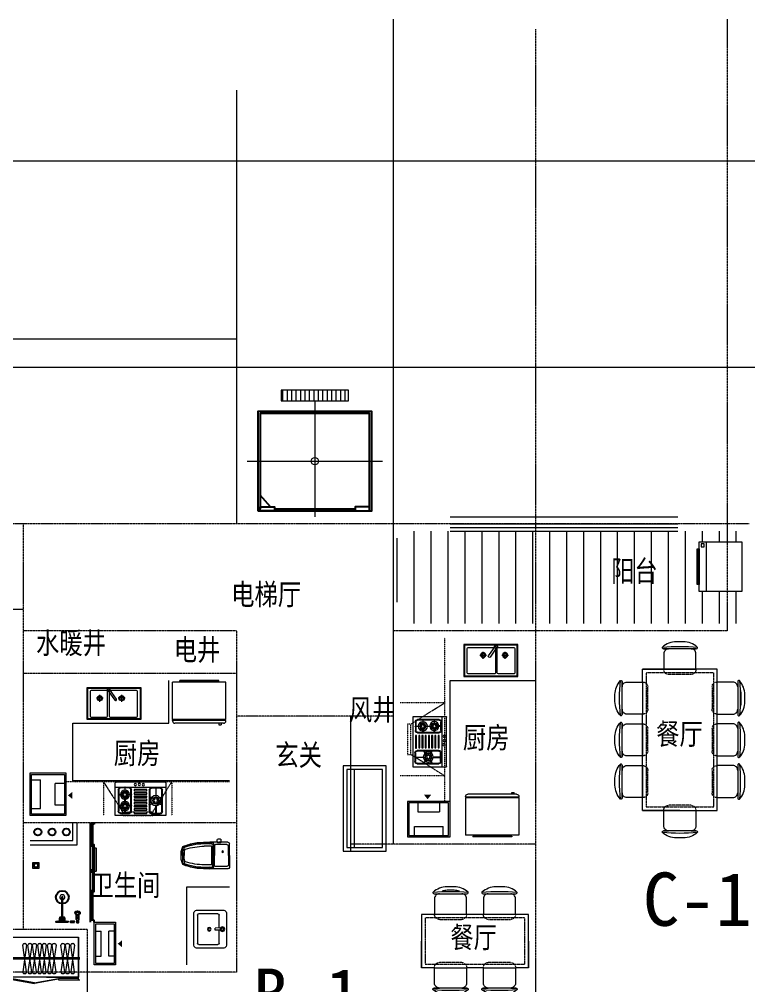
# Model space of a CAD drawing. Extents: x 5637339 to 5691045, y -448727 to -401527.
# Drawn here: x 5671671 to 5681918, y -429182 to -415596 of the extents above; entities that cross this region are included whole.
import ezdxf
from ezdxf.enums import TextEntityAlignment as Align

# ---------------------------------------------------------------- set-up
doc = ezdxf.new("R2010")
doc.units = 0
doc.linetypes.add('DASH', pattern=[0.35, 0.25, -0.1])
doc.linetypes.add('DOTE', pattern=[2.42, 2, -0.2, 0.02, -0.2])
doc.layers.get('0').update_dxf_attribs({"linetype": 'CONTINUOUS'})
for name, color, linetype, lineweight in [('DOTE', 251, 'DOTE', 0), ('PUB_HATCH', 8, 'CONTINUOUS', 9), ('SIGNT', 252, 'DOTE', 0), ('WALL', 255, 'CONTINUOUS', 20), ('五金', 136, 'CONTINUOUS', 9), ('家具', 33, 'CONTINUOUS', 9), ('看线', 27, 'CONTINUOUS', 0), ('移动家具', 41, 'CONTINUOUS', 20), ('结构细线', 250, 'CONTINUOUS', 15)]:
    doc.layers.add(name, color=color, linetype=linetype, lineweight=lineweight)
for name, color, linetype in [('fd', 4, 'CONTINUOUS'), ('PUB_TEXT', 7, 'CONTINUOUS'), ('RAIL', 163, 'CONTINUOUS'), ('WINDOW', 4, 'CONTINUOUS'), ('建筑设备及配件', 6, 'CONTINUOUS')]:
    doc.layers.add(name, color=color, linetype=linetype)
doc.styles.add('DIM_FONT', font='SIMPLEX.shx', dxfattribs={"width": 0.8})
doc.styles.add('黑体', font='SIMHEI.TTF', dxfattribs={"height": 10})

# ---------------------------------------------------------------- blocks, each defined once
blk = doc.blocks.new('ev')
at = {"layer": '结构细线'}
h = blk.add_hatch(dxfattribs=at)
h.set_pattern_fill('ANSI31', color=256, scale=500, angle=45, style=0)
h.set_pattern_definition([(90, (0, 0), (-62.5, 1e-14), [])])
h.paths.add_polyline_path([(1227964, -497919), (1228914, -497919), (1228914, -497769), (1227964, -497769)])
at = {"layer": 'RAIL'}
blk.add_line((1227814, -499409), (1227669, -499249), dxfattribs=at)
for points in [[(1227639, -499469), (1229239, -499469), (1229239, -498069), (1227639, -498069)], [(1227871, -499469), (1227669, -499469), (1227669, -499409), (1227871, -499409)], [(1229008, -499469), (1229209, -499469), (1229209, -499409), (1229008, -499409)]]:
    blk.add_lwpolyline(points, close=True, dxfattribs=at)
for points in [[(1229209, -499439), (1229209, -499439), (1229209, -498099), (1227669, -498099), (1227669, -499439), (1227669, -499439)], [(1227871, -499439), (1229008, -499439)]]:
    blk.add_lwpolyline(points, dxfattribs=at)
at = {"layer": '结构细线'}
for p, q in [((1228439, -497919), (1228439, -499552)), ((1227489, -498769), (1229389, -498769))]:
    blk.add_line(p, q, dxfattribs=at)
blk.add_lwpolyline([(1227964, -497919), (1228914, -497919), (1228914, -497769), (1227964, -497769)], close=True, dxfattribs=at)
blk.add_circle((1228439, -498769), 50, dxfattribs=at)
blk = doc.blocks.new('A$C37A63D83')
at = {"layer": '家具', "color": 8}
for p, q in [((152, 636), (128, 636)), ((136, 660), (323, 660)), ((229, 660), (136, 660)), ((162, 636), (152, 636)), ((162, 636), (229, 636)), ((297, 636), (229, 636)), ((297, 636), (307, 636)), ((307, 636), (331, 636)), ((49, 230), (49, 316)), ((54, 279), (54, 280)), ((63, 275), (58, 275)), ((63, 253), (63, 275)), ((99, 250), (99, 356)), ((360, 250), (360, 356)), ((396, 253), (396, 275)), ((396, 275), (400, 275)), ((38, 172), (42, 172)), ((40, 153), (40, 162)), ((40, 137), (40, 146)), ((49, 230), (229, 230)), ((49, 230), (91, 212)), ((49, 125), (49, 165)), ((76, 36), (76, 198)), ((81, 235), (229, 235)), ((91, 212), (229, 212)), ((99, 221), (229, 221)), ((229, 247), (103, 247)), ((111, 247), (229, 247)), ((229, 247), (356, 247)), ((348, 247), (229, 247)), ((378, 235), (229, 235)), ((409, 230), (229, 230)), ((360, 221), (229, 221)), ((368, 212), (229, 212)), ((409, 230), (368, 212)), ((382, 36), (382, 198)), ((38, 118), (42, 118)), ((40, 121), (40, 130)), ((229, 14), (99, 14)), ((229, 14), (360, 14))]:
    blk.add_line(p, q, dxfattribs=at)
at = {"layer": '家具'}
for p, q in [((40, 170), (40, 275)), ((405, 279), (405, 280)), ((409, 230), (409, 316)), ((418, 23), (418, 275)), ((0, 125), (0, 165)), ((38, 172), (7, 172)), ((38, 118), (7, 118)), ((40, 23), (40, 122)), ((229, 0), (63, 0)), ((229, 0), (396, 0))]:
    blk.add_line(p, q, dxfattribs=at)
at = {"layer": '家具', "color": 8}
blk.add_circle((176, 95), 11.4, dxfattribs=at)
at = {"layer": '家具'}
for centre, radius, start, end in [((217, 423), 257, 87.121, 112.8427), ((242, 423), 257, 67.1573, 92.879), ((979, 321), 939, 160.4627, 171.8238), ((107, 630), 13.5, 147.2649, 160.4629), ((159, 597), 75.7, 123.7473, 147.2649), ((300, 597), 75.7, 32.7351, 56.2527), ((346, 630), 13.5, 21.3401, 45.0457), ((352, 630), 13.5, 19.5371, 32.7351), ((-520, 321), 939, 8.1773, 19.5371), ((7035, 15), 7000, 176.3999, 177.8752), ((-6576, 15), 7000, 2.1248, 3.6001), ((7, 165), 7.2, 90, 180), ((7, 125), 7.2, 180, 270), ((63, 23), 22.5, 180, 270), ((396, 23), 22.5, 270, 0)]:
    blk.add_arc(centre, radius, start, end, dxfattribs=at)
at = {"layer": '家具', "color": 8}
for centre, radius, start, end in [((824, 353), 776, 158.6599, 172.4763), ((942, 340), 881, 161.7059, 184.2897), ((933, 353), 834, 161.5027, 179.8181), ((113, 630), 13.5, 134.9543, 158.6599), ((347, 396), 344, 131.9223, 134.9543), ((130, 611), 25.3, 94.6124, 166.2529), ((138, 626), 34, 87.4207, 128.0687), ((159, 612), 18, 109.1813, 161.5027), ((214, 386), 250, 86.5925, 104.1516), ((245, 386), 250, 75.8484, 93.4075), ((300, 612), 18, 18.4973, 70.8187), ((-474, 353), 834, 0.1819, 18.4973), ((321, 626), 34, 51.9313, 92.5793), ((329, 611), 25.3, 13.7471, 85.3876), ((112, 396), 344, 45.0457, 48.0777), ((-483, 340), 881, 355.7103, 18.2941), ((-365, 353), 776, 7.5237, 21.3401), ((545, 367), 499, 169.8851, 189.9823), ((-86, 367), 499, 350.0177, 10.1149), ((58, 279), 4.5, 180, 270), ((400, 279), 4.5, 270, 0), ((42, 165), 7.2, 0, 90), ((81, 253), 18, 180, 270), ((99, 198), 22.5, 90, 180), ((103, 250), 3.6, 180, 270), ((356, 250), 3.6, 270, 0), ((360, 198), 22.5, 0, 90), ((378, 253), 18, 270, 0), ((42, 125), 7.2, 270, 0), ((99, 36), 22.5, 180, 270), ((360, 36), 22.5, 270, 0)]:
    blk.add_arc(centre, radius, start, end, dxfattribs=at)
blk = doc.blocks.new('dfdsf')
at = {"layer": '家具'}
for p, q in [((-5626, -27307), (-6081, -27307)), ((-6119, -27345), (-6119, -27726)), ((-5588, -27726), (-5588, -27345)), ((-6081, -27765), (-5626, -27765))]:
    blk.add_line(p, q, dxfattribs=at)
at = {"layer": '家具', "color": 8}
for p, q in [((-6068, -27695), (-6068, -27428)), ((-6049, -27409), (-5869, -27409)), ((-5872, -27364), (-5886, -27364)), ((-5867, -27351), (-5876, -27341)), ((-5867, -27377), (-5876, -27387)), ((-5870, -27392), (-5866, -27466)), ((-5854, -27345), (-5854, -27332)), ((-5854, -27383), (-5854, -27396)), ((-5837, -27392), (-5841, -27466)), ((-5831, -27341), (-5840, -27350)), ((-5831, -27387), (-5840, -27377)), ((-5838, -27409), (-5658, -27409)), ((-5835, -27364), (-5821, -27364)), ((-5639, -27428), (-5639, -27695)), ((-5866, -27466), (-5841, -27466)), ((-5658, -27714), (-6049, -27714))]:
    blk.add_line(p, q, dxfattribs=at)
for centre, radius in [((-5854, -27364), 32.3), ((-5854, -27364), 18.8), ((-5855, -27549), 25.4), ((-5855, -27549), 16)]:
    blk.add_circle(centre, radius, dxfattribs=at)
at = {"layer": '家具'}
for centre, start, end in [((-6081, -27345), 90, 180), ((-5626, -27345), 0, 90), ((-6081, -27726), 180, 270), ((-5626, -27726), 270, 0)]:
    blk.add_arc(centre, 38.1, start, end, dxfattribs=at)
at = {"layer": '家具', "color": 8}
for centre, start, end in [((-6049, -27428), 90, 180), ((-5658, -27428), 0, 90), ((-6049, -27695), 180, 270), ((-5658, -27695), 270, 0)]:
    blk.add_arc(centre, 19.1, start, end, dxfattribs=at)
blk = doc.blocks.new('ddfdf')
at = {"layer": '家具'}
for p, q in [((15801, -30110), (15801, -30822)), ((16260, -30111), (15801, -30110)), ((16270, -30121), (16270, -30812)), ((15801, -30822), (16260, -30822))]:
    blk.add_line(p, q, dxfattribs=at)
at = {"layer": '家具', "color": 251}
for p, q in [((15856, -30159), (16163, -30159)), ((15952, -30159), (15957, -30157)), ((15968, -30208), (15952, -30159)), ((15957, -30157), (15973, -30206)), ((16062, -30157), (16046, -30206)), ((16051, -30208), (16067, -30159)), ((16067, -30159), (16062, -30157)), ((16201, -30822), (16202, -30111)), ((15826, -30314), (15826, -30189)), ((15829, -30248), (15829, -30252)), ((15947, -30248), (15829, -30248)), ((15829, -30252), (15947, -30252)), ((15834, -30314), (15834, -30189)), ((15856, -30167), (16163, -30167)), ((15947, -30252), (15947, -30248)), ((15968, -30295), (15952, -30344)), ((15957, -30346), (15973, -30297)), ((15973, -30206), (15968, -30208)), ((15973, -30297), (15968, -30295)), ((16046, -30206), (16051, -30208)), ((16046, -30297), (16051, -30295)), ((16062, -30346), (16046, -30297)), ((16051, -30295), (16067, -30344)), ((16072, -30252), (16072, -30248)), ((16072, -30248), (16190, -30248)), ((16190, -30253), (16072, -30252)), ((16185, -30189), (16185, -30315)), ((16190, -30248), (16190, -30253)), ((16193, -30189), (16193, -30315)), ((15832, -30556), (15832, -30379)), ((15832, -30379), (15849, -30379)), ((15849, -30379), (15849, -30556)), ((16163, -30337), (15856, -30336)), ((16163, -30345), (15856, -30344)), ((15878, -30556), (15878, -30380)), ((15878, -30380), (15894, -30380)), ((15894, -30380), (15894, -30556)), ((15923, -30556), (15923, -30380)), ((15923, -30380), (15940, -30380)), ((15940, -30380), (15940, -30556)), ((15952, -30344), (15957, -30346)), ((15968, -30556), (15968, -30380)), ((15968, -30380), (15985, -30380)), ((15985, -30380), (15985, -30556)), ((16014, -30556), (16014, -30380)), ((16014, -30380), (16030, -30380)), ((16030, -30380), (16030, -30556)), ((16059, -30556), (16059, -30380)), ((16059, -30380), (16076, -30380)), ((16067, -30344), (16062, -30346)), ((16076, -30380), (16076, -30556)), ((16104, -30556), (16104, -30380)), ((16104, -30380), (16121, -30380)), ((16121, -30380), (16121, -30556)), ((16150, -30556), (16150, -30380)), ((16150, -30380), (16166, -30380)), ((16166, -30380), (16166, -30556)), ((15849, -30556), (15832, -30556)), ((15894, -30556), (15878, -30556)), ((15940, -30556), (15923, -30556)), ((15985, -30556), (15968, -30556)), ((16030, -30556), (16014, -30556)), ((16076, -30556), (16059, -30556)), ((16121, -30556), (16104, -30556)), ((16166, -30556), (16150, -30556)), ((15829, -30682), (15829, -30686)), ((15904, -30682), (15829, -30682)), ((15829, -30686), (15904, -30686)), ((15831, -30750), (15831, -30624)), ((15839, -30750), (15839, -30624)), ((15861, -30594), (16167, -30595)), ((15861, -30602), (16167, -30603)), ((15904, -30686), (15904, -30682)), ((15937, -30595), (15937, -30654)), ((15942, -30595), (15937, -30595)), ((15937, -30654), (15942, -30654)), ((15942, -30654), (15942, -30595)), ((15968, -30684), (15968, -30688)), ((16063, -30684), (15968, -30684)), ((15968, -30688), (16063, -30688)), ((16063, -30688), (16063, -30684)), ((16095, -30595), (16095, -30654)), ((16099, -30595), (16095, -30595)), ((16095, -30654), (16099, -30654)), ((16099, -30654), (16099, -30595)), ((16126, -30690), (16126, -30685)), ((16126, -30685), (16199, -30685)), ((16199, -30690), (16126, -30690)), ((16189, -30625), (16189, -30750)), ((16197, -30625), (16197, -30750)), ((16199, -30685), (16199, -30690)), ((16167, -30772), (15861, -30772)), ((16167, -30780), (15861, -30780)), ((15937, -30780), (15937, -30720)), ((15937, -30720), (15942, -30720)), ((15942, -30780), (15937, -30780)), ((15942, -30720), (15942, -30780)), ((16095, -30780), (16095, -30720)), ((16095, -30720), (16099, -30720)), ((16099, -30780), (16095, -30780)), ((16099, -30720), (16099, -30780))]:
    blk.add_line(p, q, dxfattribs=at)
for centre, radius in [((16013, -30253), 70.1), ((16013, -30253), 47.3), ((16013, -30253), 41.8), ((16013, -30253), 25.3), ((16235, -30426), 16.2), ((16238, -30542), 16.2), ((16240, -30485), 16.2), ((15936, -30685), 63.7), ((15936, -30685), 43), ((15936, -30685), 38), ((15936, -30685), 23), ((16096, -30687), 63.7), ((16096, -30687), 43), ((16096, -30687), 38), ((16096, -30687), 23)]:
    blk.add_circle(centre, radius, dxfattribs=at)
for centre, radius, start, end in [((15856, -30189), 30, 89.961, 179.961), ((16163, -30189), 30, 359.961, 89.961), ((15856, -30189), 22, 89.961, 179.961), ((16163, -30189), 22, 359.961, 89.961), ((15856, -30314), 30, 179.961, 269.961), ((15856, -30314), 22, 179.961, 269.961), ((16163, -30315), 30, 269.961, 359.961), ((16163, -30315), 22, 269.961, 359.961), ((15861, -30624), 30, 89.961, 179.961), ((15861, -30624), 22, 89.961, 179.961), ((16167, -30625), 30, 359.961, 89.961), ((16167, -30625), 22, 359.961, 89.961), ((15861, -30750), 30, 179.961, 269.961), ((15861, -30750), 22, 179.961, 269.961), ((16167, -30750), 30, 269.961, 359.961), ((16167, -30750), 22, 269.961, 359.961)]:
    blk.add_arc(centre, radius, start, end, dxfattribs=at)
at = {"layer": '家具'}
for centre, start, end in [((16260, -30121), 0, 89.961), ((16260, -30812), 269.961, 0)]:
    blk.add_arc(centre, 10, start, end, dxfattribs=at)
blk = doc.blocks.new('A$C0C200289')
at = {"layer": '家具'}
for p, q in [((-150, 72), (-150, 597)), ((600, 597), (-150, 597)), ((500, 623), (-48, 623)), ((-48, 613), (-48, 623)), ((500, 613), (-48, 613)), ((500, 613), (500, 623)), ((600, 72), (600, 597)), ((-144, 72), (-150, 72)), ((-150, 53), (-150, 62)), ((-144, 62), (-150, 62)), ((-144, 62), (-144, 72)), ((568, 22), (-118, 22)), ((499, 22), (499, 0)), ((535, 22), (535, 0)), ((594, 62), (594, 72)), ((594, 72), (600, 72)), ((594, 62), (600, 62)), ((600, 53), (600, 62)), ((499, 0), (535, 0))]:
    blk.add_line(p, q, dxfattribs=at)
at = {"layer": '家具', "color": 251}
for p, q in [((594, 72), (-144, 72)), ((594, 62), (-144, 62))]:
    blk.add_line(p, q, dxfattribs=at)
at = {"layer": '家具'}
for centre, start, end in [((-118, 53), 180, 270), ((568, 53), 270, 0)]:
    blk.add_arc(centre, 31.5, start, end, dxfattribs=at)
blk = doc.blocks.new('A$C6CE46E26')
at = {"layer": 'fd'}
blk.add_lwpolyline([(0, 284, 100, 0, 0), (62, 284, 0, 0, 0)], format="xyseb", dxfattribs=at)
at = {"layer": '家具'}
for p, q in [((112, 452), (239, 452)), ((239, 148), (239, 452)), ((445, 98), (445, 502)), ((572, 502), (445, 502)), ((112, 148), (239, 148)), ((572, 98), (445, 98))]:
    blk.add_line(p, q, dxfattribs=at)
for points in [[(592, 0), (592, 600), (92, 600), (92, 0)], [(572, 20), (572, 580), (112, 580), (112, 20)]]:
    blk.add_lwpolyline(points, close=True, dxfattribs=at)
blk = doc.blocks.new('A$C1BE601A8')
at = {"layer": '家具'}
for p, q in [((0, 0), (0, 450)), ((0, 450), (757, 450)), ((757, 450), (757, 0)), ((757, 0), (0, 0))]:
    blk.add_line(p, q, dxfattribs=at)
at = {"layer": '家具', "color": 251}
for p, q in [((10, 10), (10, 440)), ((10, 440), (747, 440)), ((273, 408), (56, 408)), ((315, 427), (293, 411)), ((293, 411), (390, 273)), ((412, 288), (315, 427)), ((695, 408), (326, 408)), ((747, 440), (747, 10)), ((41, 393), (41, 50)), ((226, 300), (130, 300)), ((178, 248), (178, 348)), ((288, 50), (288, 393)), ((311, 393), (311, 50)), ((534, 300), (438, 300)), ((486, 248), (486, 348)), ((710, 50), (710, 393)), ((747, 10), (10, 10)), ((56, 35), (273, 35)), ((326, 35), (695, 35))]:
    blk.add_line(p, q, dxfattribs=at)
for centre, radius in [((178, 300), 36.1), ((178, 300), 27.1), ((486, 300), 36.1), ((486, 300), 27.1)]:
    blk.add_circle(centre, radius, dxfattribs=at)
for centre, radius, start, end in [((56, 393), 15, 90, 180), ((273, 393), 15, 0, 90), ((304, 419), 21.7, 342.6068, 267.3353), ((326, 393), 15, 90, 180), ((695, 393), 15, 0, 90), ((401, 281), 13.3, 214.971, 34.971), ((56, 50), 15, 180, 270), ((273, 50), 15, 270, 0), ((326, 50), 15, 180, 270), ((695, 50), 15, 270, 0)]:
    blk.add_arc(centre, radius, start, end, dxfattribs=at)
blk = doc.blocks.new('A$C0032228E')
at = {"layer": 'fd'}
blk.add_lwpolyline([(302, 0, 100, 0, 0), (302, 62, 0, 0, 0)], format="xyseb", dxfattribs=at)
at = {"layer": '家具'}
for p, q in [((123, 372), (123, 295)), ((477, 295), (123, 295)), ((477, 372), (477, 295)), ((477, 189), (123, 189)), ((123, 112), (123, 189)), ((477, 112), (477, 189))]:
    blk.add_line(p, q, dxfattribs=at)
for points in [[(600, 392), (0, 392), (0, 92), (600, 92)], [(580, 372), (20, 372), (20, 112), (580, 112)]]:
    blk.add_lwpolyline(points, close=True, dxfattribs=at)
blk = doc.blocks.new('A$C6EA5130D')
at = {"layer": '五金', "lineweight": -3}
for p, q in [((85, 353), (85, 30)), ((95, 30), (95, 353)), ((68, 25), (68, 15)), ((111, 25), (111, 15)), ((291, 38), (291, 113)), ((321, 60), (291, 60)), ((321, 38), (321, 113))]:
    blk.add_line(p, q, dxfattribs=at)
at = {"layer": '五金', "color": 8}
for p, q in [((75, 22), (75, 15)), ((105, 25), (105, 15))]:
    blk.add_line(p, q, dxfattribs=at)
at = {"layer": '五金', "lineweight": -3}
for points in [[(175, 0), (5, 0), (5, 10), (34, 15), (80, 15)], [(62, 46), (52, 46), (52, 50), (62, 50)], [(75, 25), (62, 25), (62, 70), (85, 70)], [(95, 70), (118, 70), (118, 25), (105, 25)], [(100, 15), (145, 15), (175, 10), (175, 0)], [(118, 50), (128, 50), (128, 46), (118, 46)], [(294, 29), (294, 0), (317, 0), (317, 29)]]:
    blk.add_lwpolyline(points, dxfattribs=at)
for points in [[(59, 0), (59, 10), (121, 10), (121, 0)], [(261, 0), (261, 10), (205, 10), (205, 0)]]:
    blk.add_lwpolyline(points, close=True, dxfattribs=at)
at = {"layer": '五金', "color": 8}
for points in [[(80, 22), (75, 22), (75, 50), (85, 50)], [(95, 50), (105, 50), (105, 22), (100, 22)]]:
    blk.add_lwpolyline(points, dxfattribs=at)
blk.add_lwpolyline([(80, 10), (80, 30), (100, 30), (100, 10)], close=True, dxfattribs=at)
at = {"layer": '五金', "lineweight": -3}
blk.add_circle((90, 353), 89.5, dxfattribs=at)
at = {"layer": '五金', "color": 8}
for centre, radius in [((90, 353), 5), ((306, 87), 15), ((306, 38), 15)]:
    blk.add_circle(centre, radius, dxfattribs=at)
for centre, radius, start, end in [((90, 353), 35, 278.2132, 261.7868), ((90, 353), 9, 303.749, 236.251), ((306, 87), 17, 331.9275, 208.0725), ((306, 38), 17, 151.9275, 226.6641), ((306, 38), 17, 313.3359, 28.0725)]:
    blk.add_arc(centre, radius, start, end, dxfattribs=at)
at = {"layer": '五金', "lineweight": -3}
for centre, start, end in [((274, 107), 19.6733, 73.5819), ((337, 107), 106.4181, 160.3267)]:
    blk.add_arc(centre, 17.7, start, end, dxfattribs=at)
at = {"layer": '五金', "lineweight": -3, "extrusion": (0, 0, -1)}
for centre, major_axis, ratio, start_param, end_param in [((306, 136), (33.6, 0), 0.612909, 2.761972, 6.662806), ((306, 126), (-31.4, 0), 0.47884, -1.072899, 4.214492)]:
    blk.add_ellipse(centre, major_axis=major_axis, ratio=ratio, start_param=start_param, end_param=end_param, dxfattribs=at)
blk = doc.blocks.new('A$C56722DB7')
at = {"layer": '五金'}
blk.add_lwpolyline([(86, 86), (86, 0), (0, 0), (0, 86)], close=True, dxfattribs=at)
at = {"layer": '五金', "color": 8}
for points in [[(10, 43), (10, 42), (26, 42), (26, 43)], [(20, 66), (19, 65), (30, 54), (31, 55)], [(19, 20), (21, 19), (32, 30), (30, 31)], [(43, 76), (42, 76), (42, 60), (43, 60)], [(43, 10), (44, 10), (44, 26), (43, 26)], [(66, 66), (65, 67), (54, 56), (55, 55)], [(66, 19), (67, 21), (56, 32), (55, 30)], [(76, 43), (76, 44), (60, 44), (60, 43)]]:
    blk.add_lwpolyline(points, close=True, dxfattribs=at)
blk.add_circle((43, 43), 36.6, dxfattribs=at)
blk = doc.blocks.new('fgjfgjgf')
at = {"layer": '家具', "color": 8, "linetype": 'DASH', "ltscale": 0.1}
for p, q in [((-18620, 391), (-18620, 76)), ((-18620, 391), (-18620, 76)), ((-18016, 76), (-18016, 391)), ((-18016, 76), (-18016, 391)), ((-18620, -296), (-18620, -611)), ((-18620, -296), (-18620, -611)), ((-18016, -611), (-18016, -296)), ((-18016, -611), (-18016, -296))]:
    blk.add_line(p, q, dxfattribs=at)
at = {"layer": '家具', "color": 8, "linetype": 'DASH'}
blk.add_line((-18692, -678), (-18688, -678), dxfattribs=at)
blk.add_line((-18692, -678), (-18688, -678), dxfattribs=at)
at = {"layer": '家具', "color": 8, "linetype": 'DASH', "ltscale": 0.1}
blk.add_lwpolyline([(-18642, 590), (-17992, 590), (-17992, -810), (-18642, -810)], close=True, dxfattribs=at)
for centre, start, end in [((-18688, 391), 0, 90), ((-18688, 391), 0, 90), ((-17948, 391), 90, 180), ((-17948, 391), 90, 180), ((-18688, 76), 270, 0), ((-18688, 76), 270, 0), ((-17948, 76), 180, 270), ((-17948, 76), 180, 270), ((-18688, -296), 0, 90), ((-17948, -296), 90, 180), ((-17948, -296), 90, 180), ((-18688, -611), 270, 0), ((-18688, -611), 270, 0), ((-17948, -611), 180, 270), ((-17948, -611), 180, 270)]:
    blk.add_arc(centre, 67.5, start, end, dxfattribs=at)
at = {"layer": '移动家具'}
for p, q in [((-18980, 464), (-18980, 4)), ((-18980, 464), (-18980, 4)), ((-18692, 9), (-18692, 459)), ((-17942, 459), (-17942, 9)), ((-17656, 4), (-17656, 464)), ((-17656, 4), (-17656, 464)), ((-18980, -223), (-18980, -683)), ((-18980, -223), (-18980, -683)), ((-18692, -678), (-18692, -228)), ((-17942, -228), (-17942, -678)), ((-17656, -683), (-17656, -223)), ((-17656, -683), (-17656, -223))]:
    blk.add_line(p, q, dxfattribs=at)
for points in [[(-17942, -860), (-18692, -860), (-18692, -678), (-18913, -678, -0.414214), (-18980, -611), (-18980, -683, -0.319431), (-18993, -701, -0.307703), (-19004, -699, -0.187559), (-19080, -503), (-19080, -403, -0.171658), (-19004, -207, -0.324647), (-18993, -205, -0.302537), (-18980, -223), (-18980, -296, -0.414214), (-18913, -228), (-18692, -228), (-18692, 9), (-18913, 9, -0.414214), (-18980, 76), (-18980, 4, -0.319431), (-18993, -15, -0.307703), (-19004, -12, -0.187559), (-19080, 184), (-19080, 283, -0.171658), (-19004, 480, -0.324647), (-18993, 482, -0.302537), (-18980, 464), (-18980, 391, -0.414214), (-18913, 459), (-18692, 459), (-18692, 640), (-17942, 640)], [(-18317, -860), (-17942, -860), (-17942, -678), (-17723, -678, 0.414214), (-17656, -611), (-17656, -683, 0.319431), (-17643, -701, 0.307703), (-17632, -699, 0.187559), (-17556, -503), (-17556, -403, 0.171658), (-17632, -207, 0.324647), (-17643, -205, 0.302537), (-17656, -223), (-17656, -296, 0.414214), (-17723, -228), (-17942, -228), (-17942, 9), (-17723, 9, 0.414214), (-17656, 76), (-17656, 4, 0.319431), (-17643, -15, 0.307703), (-17632, -12, 0.187559), (-17556, 184), (-17556, 283, 0.171658), (-17632, 480, 0.324647), (-17643, 482, 0.302537), (-17656, 464), (-17656, 391, 0.414214), (-17723, 459), (-17942, 459), (-17942, 640), (-18317, 640)], [(-19018, 109, -0.079824), (-19030, 184), (-19030, 283, -0.059527), (-19021, 345, -0.059527)]]:
    blk.add_lwpolyline(points, format="xyb", dxfattribs=at)
for centre, start, end in [((-16302, 234), 174.8023, 185.1977), ((-16302, 234), 174.8023, 185.1977), ((-20333, 234), 354.8023, 5.1977), ((-20333, 234), 354.8023, 5.1977), ((-16302, -453), 174.8023, 185.1977), ((-16302, -453), 174.8023, 185.1977), ((-20333, -453), 354.8023, 5.1977), ((-20333, -453), 354.8023, 5.1977)]:
    blk.add_arc(centre, 2713, start, end, dxfattribs=at)
blk = doc.blocks.new('wash')
at = {"layer": '家具'}
blk.add_line((1203882, -500462), (1203882, -501162), dxfattribs=at)
for points in [[(1203382, -500462), (1203382, -501162), (1203982, -501162), (1203982, -500462)], [(1203952, -500532), (1203912, -500532), (1203912, -500492), (1203952, -500492)], [(1204002, -501062), (1204002, -500562), (1203982, -500562), (1203982, -501062)], [(1204002, -501062), (1204012, -501062), (1204012, -500562), (1204002, -500562)]]:
    blk.add_lwpolyline(points, close=True, dxfattribs=at)
blk = doc.blocks.new('A$C40221361')
at = {"layer": '家具'}
for p, q in [((1023, 1725), (563, 1725)), ((1023, 1725), (563, 1725)), ((1610, 1725), (1150, 1725)), ((1610, 1725), (1150, 1725)), ((2196, 1725), (1736, 1725)), ((2196, 1725), (1736, 1725)), ((100, 683), (100, 1143)), ((100, 683), (100, 1143)), ((2659, 683), (2659, 1143)), ((2659, 683), (2659, 1143)), ((563, 100), (1023, 100)), ((563, 100), (1023, 100)), ((1150, 100), (1610, 100)), ((1150, 100), (1610, 100)), ((1736, 100), (2196, 100)), ((1736, 100), (2196, 100))]:
    blk.add_line(p, q, dxfattribs=at)
at = {"layer": '家具', "color": 8, "linetype": 'DASH', "ltscale": 0.1}
for p, q in [((950, 1365), (635, 1365)), ((950, 1365), (635, 1365)), ((1537, 1365), (1222, 1365)), ((1537, 1365), (1222, 1365)), ((2124, 1365), (1809, 1365)), ((2124, 1365), (1809, 1365)), ((460, 756), (460, 1071)), ((460, 756), (460, 1071)), ((2299, 756), (2299, 1071)), ((2299, 756), (2299, 1071)), ((635, 460), (950, 460)), ((635, 460), (950, 460)), ((1222, 460), (1537, 460)), ((1222, 460), (1537, 460)), ((1809, 460), (2124, 460)), ((1809, 460), (2124, 460))]:
    blk.add_line(p, q, dxfattribs=at)
at = {"layer": '家具', "color": 8, "linetype": 'DASH'}
for p, q in [((1605, 388), (1605, 393)), ((1605, 388), (1605, 393)), ((2191, 389), (2191, 393)), ((2191, 389), (2191, 393))]:
    blk.add_line(p, q, dxfattribs=at)
at = {"layer": '家具', "color": 8, "linetype": 'DASH', "ltscale": 0.1}
blk.add_lwpolyline([(436, 438), (436, 1388), (2323, 1388), (2323, 438)], close=True, dxfattribs=at)
at = {"layer": '家具'}
for centre, start, end in [((793, -953), 84.8023, 95.1977), ((793, -953), 84.8023, 95.1977), ((1380, -953), 84.8023, 95.1977), ((1380, -953), 84.8023, 95.1977), ((1966, -953), 84.8023, 95.1977), ((1966, -953), 84.8023, 95.1977), ((2778, 913), 174.8023, 185.1977), ((2778, 913), 174.8023, 185.1977), ((-19, 913), 354.8023, 5.1977), ((-19, 913), 354.8023, 5.1977), ((793, 2778), 264.8023, 275.1977), ((793, 2778), 264.8023, 275.1977), ((1380, 2778), 264.8023, 275.1977), ((1380, 2778), 264.8023, 275.1977), ((1966, 2778), 264.8023, 275.1977), ((1966, 2778), 264.8023, 275.1977)]:
    blk.add_arc(centre, 2713, start, end, dxfattribs=at)
at = {"layer": '家具', "color": 8, "linetype": 'DASH', "ltscale": 0.1}
for centre, start, end in [((635, 1432), 180, 270), ((635, 1432), 180, 270), ((950, 1432), 270, 0), ((950, 1432), 270, 0), ((1222, 1432), 180, 270), ((1222, 1432), 180, 270), ((1537, 1432), 270, 0), ((1537, 1432), 270, 0), ((1809, 1432), 180, 270), ((1809, 1432), 180, 270), ((2124, 1432), 270, 0), ((2124, 1432), 270, 0), ((393, 1071), 0, 90), ((393, 1071), 0, 90), ((2367, 1071), 90, 180), ((2367, 1071), 90, 180), ((393, 756), 270, 0), ((393, 756), 270, 0), ((2367, 756), 180, 270), ((2367, 756), 180, 270), ((635, 393), 90, 180), ((635, 393), 90, 180), ((950, 393), 0, 90), ((950, 393), 0, 90), ((1222, 393), 90, 180), ((1537, 393), 0, 90), ((1537, 393), 0, 90), ((1809, 393), 90, 180), ((2124, 393), 0, 90), ((2124, 393), 0, 90)]:
    blk.add_arc(centre, 67.5, start, end, dxfattribs=at)
at = {"layer": '移动家具'}
for p, q in [((568, 1438), (1018, 1438)), ((1155, 1438), (1605, 1438)), ((1741, 1439), (2191, 1439)), ((386, 1138), (386, 688)), ((2373, 1138), (2373, 688)), ((1018, 388), (568, 388)), ((1605, 388), (1155, 388)), ((2191, 389), (1741, 389))]:
    blk.add_line(p, q, dxfattribs=at)
for points in [[(1018, 1438), (1018, 1657, 0.414214), (950, 1725), (1023, 1725, 0.319431), (1041, 1737, 0.307703), (1039, 1748, 0.187559), (842, 1825), (743, 1825, 0.171658), (547, 1748, 0.324647), (544, 1737, 0.302537), (563, 1725), (635, 1725, 0.414214), (568, 1657), (568, 1438)], [(1605, 1439), (1605, 1657, 0.414214), (1537, 1725), (1610, 1725, 0.319431), (1628, 1737, 0.307703), (1625, 1748, 0.187559), (1429, 1825), (1330, 1825, 0.171658), (1134, 1748, 0.324647), (1131, 1737, 0.302537), (1150, 1725), (1222, 1725, 0.414214), (1155, 1657), (1155, 1438)], [(2191, 1439), (2191, 1657, 0.414214), (2124, 1725), (2196, 1725, 0.319431), (2215, 1737, 0.307703), (2212, 1748, 0.187559), (2016, 1825), (1917, 1825, 0.171658), (1721, 1748, 0.324647), (1718, 1737, 0.302537), (1736, 1725), (1809, 1725, 0.414214), (1741, 1657), (1741, 1439)], [(1155, 388), (1018, 388), (1018, 168, -0.414214), (950, 100), (1023, 100, -0.319431), (1041, 88, -0.307703), (1039, 76, -0.187559), (842, 0), (743, 0, -0.171658), (547, 76, -0.324647), (544, 88, -0.302537), (563, 100), (635, 100, -0.414214), (568, 168), (568, 388), (386, 388), (386, 1438)], [(386, 688), (168, 688, -0.414214), (100, 756), (100, 683, -0.319431), (88, 665, -0.307703), (76, 668, -0.187559), (0, 864), (0, 963, -0.171658), (76, 1159, -0.324647), (88, 1162, -0.302537), (100, 1143), (100, 1071, -0.414214), (168, 1138), (386, 1138)], [(2373, 688), (2592, 688, 0.414214), (2659, 756), (2659, 683, 0.319431), (2672, 665, 0.307703), (2683, 668, 0.187559), (2759, 864), (2759, 963, 0.171658), (2683, 1159, 0.324647), (2672, 1162, 0.302537), (2659, 1143), (2659, 1071, 0.414214), (2592, 1138), (2373, 1138)], [(1605, 388), (1605, 168, -0.414214), (1537, 100), (1610, 100, -0.319431), (1628, 88, -0.307703), (1625, 76, -0.187559), (1429, 0), (1330, 0, -0.171658), (1134, 76, -0.324647), (1131, 88, -0.302537), (1150, 100), (1222, 100, -0.414214), (1155, 168), (1155, 388)], [(2191, 389), (2191, 168, -0.414214), (2124, 100), (2196, 100, -0.319431), (2215, 88, -0.307703), (2212, 76, -0.187559), (2016, 0), (1917, 0, -0.171658), (1721, 76, -0.324647), (1718, 88, -0.302537), (1736, 100), (1809, 100, -0.414214), (1741, 168), (1741, 389)], [(918, 62, -0.079824), (842, 50), (744, 50, -0.059527), (682, 60, -0.059527)]]:
    blk.add_lwpolyline(points, format="xyb", dxfattribs=at)
for points in [[(568, 1438), (386, 1438), (386, 913)], [(1155, 1438), (1018, 1438)], [(2373, 913), (2373, 1438), (1155, 1438)], [(2373, 1438), (2373, 388), (1605, 388)]]:
    blk.add_lwpolyline(points, dxfattribs=at)

msp = doc.modelspace()

# ---------------------------------------------------------------- hatches: boundary and pattern name
at = {"layer": 'PUB_HATCH'}
h = msp.add_hatch(dxfattribs=at)
h.set_pattern_fill('LINE', color=256, scale=250, angle=90, style=0)
h.set_pattern_definition([(90, (6995956.27, 172672.58), (238.125, 1e-14), [])])
h.paths.add_polyline_path([(5680528.7, -423601.4), (5680112.6, -423601.4), (5680112.6, -423144.8), (5680528.7, -423144.8)], flags=24)
h.paths.add_polyline_path([(5681823.4, -423640.9), (5681323.4, -423640.9), (5681323.4, -422940.9), (5681823.4, -422940.9)], flags=16)
h.paths.add_polyline_path([(5681123.4, -422790.9), (5681823.4, -422790.9), (5681823.4, -424090.9), (5677023.4, -424090.9), (5677023.4, -423790.9), (5676923.4, -423790.9), (5676923.4, -422890.9), (5677023.4, -422890.9), (5677023.4, -422790.9), (5677723.4, -422790.9)])
h.paths.add_polyline_path([(5681323.4, -423640.9), (5681323.4, -422940.9), (5681223.4, -422940.9), (5681223.4, -423640.9)])

# ---------------------------------------------------------------- linework, layer by layer
at = {"layer": 'DOTE', "ltscale": 0.5}
for p, q in [((5676923.4, -415595.8), (5676923.4, -427190.9)), ((5674723.4, -416590.9), (5674723.4, -422690.9)), ((5689823.4, -417590.9), (5646423.4, -417590.9)), ((5674723.4, -420090.9), (5669623.4, -420090.9)), ((5689823.4, -420490.9), (5646423.4, -420490.9)), ((5671723.4, -423890.9), (5664523.4, -423890.9)), ((5676323.4, -425390.9), (5676323.4, -427190.9))]:
    msp.add_line(p, q, dxfattribs=at)
at = {"layer": 'DOTE'}
for p, q in [((5681623.4, -424190.9), (5681623.4, -415595.8)), ((5678923.4, -415735.9), (5678923.4, -436290.9)), ((5681923.4, -422690.9), (5654323.4, -422690.9)), ((5671723.4, -422690.9), (5671723.4, -428390.9)), ((5674723.4, -424190.9), (5671723.4, -424190.9)), ((5674723.4, -424190.9), (5674723.4, -428990.9)), ((5681623.4, -424190.9), (5676923.4, -424190.9)), ((5674723.4, -424790.9), (5671723.4, -424790.9)), ((5676923.4, -425390.9), (5674723.4, -425390.9)), ((5674723.4, -426890.9), (5671723.4, -426890.9)), ((5678923.4, -427190.9), (5676323.4, -427190.9)), ((5672623.4, -428390.9), (5663623.4, -428390.9)), ((5672623.4, -428390.9), (5672623.4, -430190.9)), ((5674723.4, -428990.9), (5670523.4, -428990.9))]:
    msp.add_line(p, q, dxfattribs=at)
at = {"layer": 'PUB_HATCH'}
for p, q in [((5671773.2, -428613.4), (5671719.2, -428988.1)), ((5671773.2, -428988.1), (5671719.2, -428613.4)), ((5671739, -428590.8), (5671753.4, -428590.8)), ((5671846.8, -428613.4), (5671792.8, -428988.1)), ((5671846.8, -428988.1), (5671792.8, -428613.4)), ((5671812.6, -428590.8), (5671826.9, -428590.8)), ((5671911.2, -428613.4), (5671857.2, -428988.1)), ((5671911.2, -428988.1), (5671857.2, -428613.4)), ((5671877, -428590.8), (5671891.3, -428590.8)), ((5671984.8, -428613.4), (5671930.8, -428988.1)), ((5671984.8, -428988.1), (5671930.8, -428613.4)), ((5671950.6, -428590.8), (5671964.9, -428590.8)), ((5672049.1, -428613.4), (5671995.2, -428988.1)), ((5672049.1, -428988.1), (5671995.2, -428613.4)), ((5672015, -428590.8), (5672029.3, -428590.8)), ((5672122.7, -428613.4), (5672068.8, -428988.1)), ((5672122.7, -428988.1), (5672068.8, -428613.4)), ((5672088.6, -428590.8), (5672102.9, -428590.8)), ((5672187.1, -428613.4), (5672133.2, -428988.1)), ((5672187.1, -428988.1), (5672133.2, -428613.4)), ((5672153, -428590.8), (5672167.3, -428590.8)), ((5672310.1, -428613.4), (5672256.2, -428988.1)), ((5672310.1, -428988.1), (5672256.2, -428613.4)), ((5672276, -428590.8), (5672290.3, -428590.8)), ((5672374.5, -428613.4), (5672320.6, -428988.1)), ((5672374.5, -428988.1), (5672320.6, -428613.4)), ((5672340.4, -428590.8), (5672354.7, -428590.8)), ((5672448.1, -428613.4), (5672394.2, -428988.1)), ((5672448.1, -428988.1), (5672394.2, -428613.4)), ((5672414, -428590.8), (5672428.3, -428590.8)), ((5672523.4, -428790.8), (5670643.4, -428790.8)), ((5672523.4, -428810.8), (5670643.4, -428810.8)), ((5671739, -429010.8), (5671753.4, -429010.8)), ((5671812.6, -429010.8), (5671826.9, -429010.8)), ((5671877, -429010.8), (5671891.3, -429010.8)), ((5671950.6, -429010.8), (5671964.9, -429010.8)), ((5672015, -429010.8), (5672029.3, -429010.8)), ((5672088.6, -429010.8), (5672102.9, -429010.8)), ((5672153, -429010.8), (5672167.3, -429010.8)), ((5672276, -429010.8), (5672290.3, -429010.8)), ((5672340.4, -429010.8), (5672354.7, -429010.8)), ((5672414, -429010.8), (5672428.3, -429010.8))]:
    msp.add_line(p, q, dxfattribs=at)
for centre, start, end in [((5671739, -428610.8), 90, 187.59464), ((5671753.4, -428610.8), 352.40536, 90), ((5671812.6, -428610.8), 90, 187.59464), ((5671826.9, -428610.8), 352.40536, 90), ((5671877, -428610.8), 90, 187.59464), ((5671891.3, -428610.8), 352.40536, 90), ((5671950.6, -428610.8), 90, 187.59464), ((5671964.9, -428610.8), 352.40536, 90), ((5672015, -428610.8), 90, 187.59464), ((5672029.3, -428610.8), 352.40536, 90), ((5672088.6, -428610.8), 90, 187.59464), ((5672102.9, -428610.8), 352.40536, 90), ((5672153, -428610.8), 90, 187.59464), ((5672167.3, -428610.8), 352.40536, 90), ((5672276, -428610.8), 90, 187.59464), ((5672290.3, -428610.8), 352.40536, 90), ((5672340.4, -428610.8), 90, 187.59464), ((5672354.7, -428610.8), 352.40536, 90), ((5672414, -428610.8), 90, 187.59464), ((5672428.3, -428610.8), 352.40536, 90), ((5671739, -428990.8), 172.40536, 270), ((5671753.4, -428990.8), 270, 7.59464), ((5671812.6, -428990.8), 172.40536, 270), ((5671826.9, -428990.8), 270, 7.59464), ((5671877, -428990.8), 172.40536, 270), ((5671891.3, -428990.8), 270, 7.59464), ((5671950.6, -428990.8), 172.40536, 270), ((5671964.9, -428990.8), 270, 7.59464), ((5672015, -428990.8), 172.40536, 270), ((5672029.3, -428990.8), 270, 7.59464), ((5672088.6, -428990.8), 172.40536, 270), ((5672102.9, -428990.8), 270, 7.59464), ((5672153, -428990.8), 172.40536, 270), ((5672167.3, -428990.8), 270, 7.59464), ((5672276, -428990.8), 172.40536, 270), ((5672290.3, -428990.8), 270, 7.59464), ((5672340.4, -428990.8), 172.40536, 270), ((5672354.7, -428990.8), 270, 7.59464), ((5672414, -428990.8), 172.40536, 270), ((5672428.3, -428990.8), 270, 7.59464)]:
    msp.add_arc(centre, 20, start, end, dxfattribs=at)
at = {"layer": 'SIGNT', "linetype": 'DASH', "ltscale": 0.5}
for p, q in [((5677649, -426590.9), (5677649, -424290.9)), ((5677649, -425207), (5677023.4, -425207)), ((5677649, -425207), (5677174, -425507)), ((5677174, -425930.4), (5677649, -426230.4)), ((5674623.4, -426315.1), (5672323.4, -426315.1)), ((5672853.5, -426315.1), (5673122.4, -426740.9)), ((5672853.5, -426315.1), (5672853.5, -426790.9)), ((5673545.9, -426740.9), (5673814.8, -426315.1)), ((5673814.8, -426315.1), (5673814.8, -426790.9)), ((5677649, -426230.4), (5677023.4, -426230.4))]:
    msp.add_line(p, q, dxfattribs=at)
for points in [[(5677174, -425507), (5677124, -425507), (5677124, -425930.4), (5677174, -425930.4)], [(5673122.4, -426740.9), (5673122.4, -426790.9), (5673545.9, -426790.9), (5673545.9, -426740.9)]]:
    msp.add_lwpolyline(points, close=True, dxfattribs=at)
at = {"layer": 'WALL'}
for p, q in [((5672423.4, -427140.9), (5672423.4, -426890.9)), ((5672483.4, -427200.9), (5672483.4, -426890.9)), ((5671823.4, -427140.9), (5672423.4, -427140.9)), ((5671823.4, -427200.9), (5672483.4, -427200.9))]:
    msp.add_line(p, q, dxfattribs=at)
at = {"layer": 'WINDOW'}
for p, q in [((5672673.4, -428290.9), (5672673.4, -426890.9)), ((5672723.4, -426910.9), (5672673.4, -426910.9)), ((5672693.4, -427228.8), (5672693.4, -426910.9)), ((5672703.4, -427228.8), (5672703.4, -426910.9)), ((5672723.4, -426890.9), (5672723.4, -426910.9)), ((5672703.4, -427228.8), (5672693.4, -427228.8)), ((5672693.4, -427834.1), (5672703.4, -427834.1)), ((5672693.4, -427834.1), (5672693.4, -428261.1)), ((5672703.4, -428261.1), (5672703.4, -427834.1)), ((5672723.4, -428261.1), (5672673.4, -428261.1)), ((5672723.4, -428290.9), (5672723.4, -428261.1))]:
    msp.add_line(p, q, dxfattribs=at)
msp.add_lwpolyline([(5672708.4, -427864.1), (5672708.4, -427198.8), (5672718.4, -427198.8), (5672718.4, -427864.1)], close=True, dxfattribs=at)
at = {"layer": '家具'}
for p, q in [((5673773.7, -425490.9), (5673773.7, -424890.9)), ((5672423.4, -426300.4), (5672423.4, -425490.9)), ((5672423.4, -425490.9), (5673773.7, -425490.9)), ((5674623.4, -426300.4), (5672423.4, -426300.4)), ((5672503.4, -429100.8), (5672503.4, -428500.8)), ((5672053.4, -429060.8), (5672503.4, -429060.8)), ((5672223.4, -429080.8), (5672223.4, -429100.8)), ((5672503.4, -429080.8), (5672223.4, -429080.8)), ((5672223.4, -429100.8), (5672523.4, -429100.8))]:
    msp.add_line(p, q, dxfattribs=at)
for points in [[(5677723.4, -427090.9), (5677723.4, -424890.9), (5678923.4, -424890.9)], [(5676223.4, -426090.9), (5676223.4, -427290.9), (5676823.4, -427290.9), (5676823.4, -426090.9), (5676223.4, -426090.9)], [(5676323.4, -426090.9), (5676323.4, -427290.9), (5676823.4, -427290.9), (5676823.4, -426090.9), (5676323.4, -426090.9)], [(5674023.4, -428890.9), (5674023.4, -427790.9), (5674623.4, -427790.9)], [(5674023.4, -428890.9), (5674023.4, -427790.9), (5674623.4, -427790.9)]]:
    msp.add_lwpolyline(points, dxfattribs=at)
for points in [[(5676273.4, -426140.9), (5676273.4, -427240.9), (5676773.4, -427240.9), (5676773.4, -426140.9)], [(5676373.4, -426140.9), (5676373.4, -427240.9), (5676773.4, -427240.9), (5676773.4, -426140.9)], [(5672503.4, -429060.8), (5670643.4, -429060.8), (5670643.4, -428500.8), (5672503.4, -428500.8)], [(5671543.4, -429090.6), (5671883.4, -429153.7), (5671885.3, -429143.9), (5671545.3, -429080.8)], [(5672223.4, -429090.6), (5671883.4, -429153.7), (5671881.6, -429143.9), (5672221.6, -429080.8)]]:
    msp.add_lwpolyline(points, close=True, dxfattribs=at)
at = {"layer": '建筑设备及配件', "color": 8}
for centre in [(5671930.9, -427020.8), (5672130.9, -427020.8), (5672330.9, -427020.8)]:
    msp.add_circle(centre, 50, dxfattribs=at)
at = {"layer": '看线'}
for p, q in [((5677723.4, -422590.9), (5680923.4, -422590.9)), ((5677723.4, -422690.9), (5680923.4, -422690.9)), ((5677723.4, -422740.9), (5680923.4, -422740.9)), ((5677723.4, -422790.9), (5680923.4, -422790.9))]:
    msp.add_line(p, q, dxfattribs=at)
msp.add_lwpolyline([(5672718.4, -427562.6), (5672728.4, -427562.6, 0.4142136), (5672733.4, -427557.6), (5672733.4, -427262.6, 0.4142136), (5672728.4, -427257.6), (5672718.4, -427257.6), (5672718.4, -427242.6), (5672743.4, -427242.6, -0.4142136), (5672748.4, -427247.6), (5672748.4, -427572.6, -0.4142136), (5672743.4, -427577.6), (5672718.4, -427577.6), (5672718.4, -427562.6)], format="xyb", dxfattribs=at)
msp.add_lwpolyline([(5672702.6, -427585.1), (5672702.6, -427555.1), (5672687.6, -427555.1, 0.4142136), (5672682.6, -427560.1), (5672682.6, -427580.1, 0.4142136), (5672687.6, -427585.1)], format="xyb", close=True, dxfattribs=at)

# ---------------------------------------------------------------- block references
at = {"xscale": -1}
msp.add_blockref('A$C6CE46E26', (5672415.8, -426790.9), dxfattribs=at)
for name, p, rotation in [('A$C6CE46E26', (5672415.8, -426790.9), 1.067216715000541e-07), ('A$C0032228E', (5673115.8, -428290.9), 90), ('A$C0032228E', (5673115.8, -428290.9), 90.00000010672167)]:
    msp.add_blockref(name, p, dxfattribs=dict(at, rotation=rotation))
at = {"rotation": 270}
msp.add_blockref('A$C6CE46E26', (5677123.4, -426498.6), dxfattribs=at)
at = {"layer": 'RAIL'}
msp.add_blockref('ev', (4447384, 76961.4), dxfattribs=at)
at = {"layer": '五金', "extrusion": (0, 0, -1), "xscale": -1, "zscale": -1}
for name, p, rotation in [('A$C56722DB7', (-5671947.2, -427534.2), 270.1756334669228), ('A$C6EA5130D', (-5672183.9, -428290.6), 0.1756334802637927)]:
    msp.add_blockref(name, p, dxfattribs=dict(at, rotation=rotation))
at = {"layer": '家具', "xscale": -1}
msp.add_blockref('wash', (6885205.2, 77520.9), dxfattribs=at)
for name, p, rotation in [('A$C1BE601A8', (5678674.3, -424834.7), 359.9999999466392), ('A$C40221361', (5681865.3, -424346.4), 90), ('ddfdf', (5661383.5, -456209.4), 179.9610390905276), ('ddfdf', (5703830.3, -442612.6), 269.9610390505068), ('A$C0C200289', (5678090.4, -426468.2), 179.9999999466392), ('A$C37A63D83', (5674623.4, -427122.5), 90), ('fgjfgjgf', (5677963.8, -446871.1), 90.00000010672167), ('dfdsf', (5701888, -422533.8), 270)]:
    msp.add_blockref(name, p, dxfattribs=dict(at, rotation=rotation))
at = {"layer": '家具'}
for name, p in [('A$C0C200289', (5673973.4, -425513.6)), ('A$C1BE601A8', (5672623.4, -425440.9))]:
    msp.add_blockref(name, p, dxfattribs=at)

# ---------------------------------------------------------------- texts
at = {"layer": 'PUB_HATCH', "style": 'DIM_FONT', "width": 0.7, "flags": 9}
for tag, p, s in [('XSIZE', (5671744.8, -428815.8), '54'), ('YSIZE', (5671744.8, -428815.8), '450'), ('XSIZE', (5671818.4, -428815.8), '54'), ('YSIZE', (5671818.4, -428815.8), '450'), ('YSIZE', (5671882.8, -428815.8), '450'), ('XSIZE', (5671882.8, -428815.8), '54'), ('YSIZE', (5671956.4, -428815.8), '450'), ('XSIZE', (5671956.4, -428815.8), '54'), ('YSIZE', (5672020.8, -428815.8), '450'), ('XSIZE', (5672020.8, -428815.8), '54'), ('XSIZE', (5672094.4, -428815.8), '54'), ('YSIZE', (5672094.4, -428815.8), '450'), ('XSIZE', (5672158.8, -428815.8), '54'), ('YSIZE', (5672158.8, -428815.8), '450'), ('YSIZE', (5672281.8, -428815.8), '450'), ('XSIZE', (5672281.8, -428815.8), '54'), ('XSIZE', (5672346.2, -428815.8), '54'), ('YSIZE', (5672346.2, -428815.8), '450'), ('XSIZE', (5672419.8, -428815.8), '54'), ('YSIZE', (5672419.8, -428815.8), '450')]:
    msp.add_attdef(tag, p, s, height=0.5, rotation=0, dxfattribs=at)
at = {"layer": 'PUB_TEXT', "style": '黑体', "width": 0.8}
for s, p in [('阳台', (5680313.9, -423502.2)), ('电梯厅', (5675139, -423830.4)), ('水暖井', (5672396.8, -424514.8)), ('电井', (5674168.1, -424608.6)), ('风井', (5676628.4, -425450.9)), ('餐厅', (5680946.5, -425793.3)), ('厨房', (5673324.7, -426063.9)), ('玄关', (5675595.3, -426088.5)), ('卫生间', (5673161.2, -427919.4)), ('餐厅', (5678053.9, -428652))]:
    msp.add_text(s, height=300, dxfattribs=at).set_placement(p, align=Align.CENTER)
msp.add_text('厨房', height=300, rotation=360, dxfattribs=at).set_placement((5678230.5, -425843.9), align=Align.CENTER)
at = {"layer": 'PUB_TEXT', "style": '黑体'}
msp.add_text('C-1', height=750, dxfattribs=at).set_placement((5681197.2, -428340.9), align=Align.CENTER)
msp.add_text('B-1', height=750, rotation=0, dxfattribs=at).set_placement((5675714, -429690.9), align=Align.CENTER)

doc.saveas('drawing.dxf')
